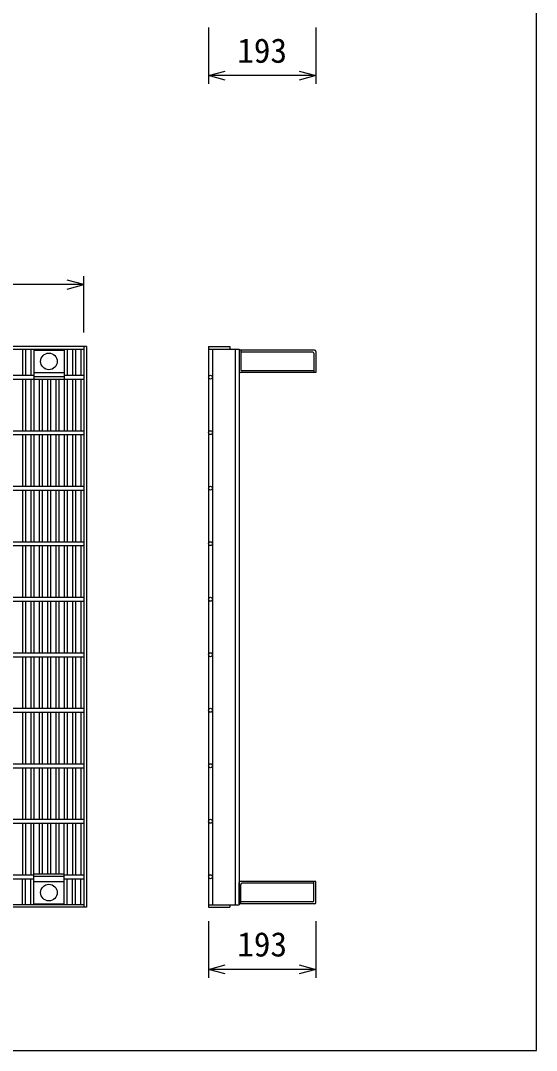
# Model space of a CAD drawing. Units: millimetres, scale not verified. Extents: x -16800 to 16800, y -5940 to 5940.
# Drawn here: x -3509 to -2580, y 758 to 2613 of the extents above; entities that cross this region are included whole.
import ezdxf
from ezdxf.enums import TextEntityAlignment as Align

# ---------------------------------------------------------------- set-up
doc = ezdxf.new("R2010")
doc.units = ezdxf.units.MM
doc.header["$LTSCALE"] = 20
for name, color, linetype, lineweight in [('0-0_DIM', 7, 'Continuous', 25), ('0-2_HATCH', 6, 'Continuous', 25), ('0-6_TXT', 7, 'Continuous', 25)]:
    doc.layers.add(name, color=color, linetype=linetype, lineweight=lineweight)
doc.styles.add('ＭＳ ゴシック', font='')
doc.styles.get('ＭＳ ゴシック').set_extended_font_data('MS Gothic')

msp = doc.modelspace()

# ---------------------------------------------------------------- linework, layer by layer
at = {"layer": '0-0_DIM'}
for p, q in [((-3170.13, 2600.75), (-3170.13, 2499.16)), ((-2977.13, 2600.75), (-2977.13, 2499.16)), ((-2977.13, 2514.16), (-3170.13, 2514.16)), ((-3395.13, 2051.2), (-3395.13, 2152.78)), ((-3395.13, 2137.78), (-4390.13, 2137.78)), ((-3170.13, 990.75), (-3170.13, 889.16)), ((-2977.13, 990.75), (-2977.13, 889.16)), ((-2977.13, 904.16), (-3170.13, 904.16))]:
    msp.add_line(p, q, dxfattribs=at)
for points in [[(-3140.13, 2506.12), (-3170.13, 2514.16), (-3140.13, 2522.2)], [(-3007.13, 2522.2), (-2977.13, 2514.16), (-3007.13, 2506.12)], [(-3425.13, 2129.74), (-3395.13, 2137.78), (-3425.13, 2145.82)], [(-3140.13, 896.12), (-3170.13, 904.16), (-3140.13, 912.2)], [(-3007.13, 912.2), (-2977.13, 904.16), (-3007.13, 896.12)]]:
    msp.add_lwpolyline(points, dxfattribs=at)
at = {"layer": '0-2_HATCH'}
for p, q in [((-3390.13, 2025.97), (-4395.13, 2025.97)), ((-3395.13, 2025.97), (-3395.13, 1015.97)), ((-3390.13, 2025.97), (-3390.13, 1015.97)), ((-3170.13, 2025.97), (-3170.13, 1015.97)), ((-3170.13, 2025.97), (-3132.13, 2025.97)), ((-3132.13, 2025.97), (-3132.13, 2021.47)), ((-4390.13, 2021.47), (-3395.13, 2021.47)), ((-3505.13, 2021.47), (-3505.13, 1974.47)), ((-3500.13, 2021.47), (-3500.13, 1974.47)), ((-3490.13, 2021.47), (-3490.13, 1974.47)), ((-3485.13, 2021.47), (-3485.13, 1874.47)), ((-3485.13, 2019.47), (-3430.13, 2019.47)), ((-3430.13, 2021.47), (-3430.13, 1874.47)), ((-3425.13, 2021.47), (-3425.13, 1974.47)), ((-3415.13, 2021.47), (-3415.13, 1974.47)), ((-3410.13, 2021.47), (-3410.13, 1974.47)), ((-3400.13, 2021.47), (-3400.13, 1974.47)), ((-3170.13, 2021.47), (-3115.13, 2021.47)), ((-3163.13, 2021.47), (-3163.13, 1020.47)), ((-3122.13, 2021.47), (-3122.13, 1020.47)), ((-3115.13, 2021.47), (-3115.13, 1020.47)), ((-2979.13, 2019.47), (-3115.13, 2019.47)), ((-3115.13, 2019.47), (-3115.13, 1981.47)), ((-3111.93, 2019.47), (-3111.93, 1984.67)), ((-2982.33, 2016.27), (-3111.93, 2016.27)), ((-2980.33, 2014.27), (-2980.33, 1979.47)), ((-2977.13, 2017.47), (-2977.13, 1979.47)), ((-4300.13, 1974.47), (-3485.13, 1974.47)), ((-4300.13, 1967.47), (-3485.13, 1967.47)), ((-3505.13, 1967.47), (-3505.13, 1874.47)), ((-3500.13, 1967.47), (-3500.13, 1874.47)), ((-3490.13, 1967.47), (-3490.13, 1874.47)), ((-3485.13, 1979.47), (-3430.13, 1979.47)), ((-3430.13, 1971.47), (-3485.13, 1971.47)), ((-3430.13, 1966.97), (-3485.13, 1966.97)), ((-3475.13, 1966.97), (-3475.13, 1874.47)), ((-3470.13, 1966.97), (-3470.13, 1874.47)), ((-3460.13, 1966.97), (-3460.13, 1874.47)), ((-3455.13, 1966.97), (-3455.13, 1874.47)), ((-3445.13, 1966.97), (-3445.13, 1874.47)), ((-3440.13, 1966.97), (-3440.13, 1874.47)), ((-3430.13, 1974.47), (-3395.13, 1974.47)), ((-3430.13, 1967.47), (-3395.13, 1967.47)), ((-3425.13, 1967.47), (-3425.13, 1874.47)), ((-3415.13, 1967.47), (-3415.13, 1874.47)), ((-3410.13, 1967.47), (-3410.13, 1874.47)), ((-3400.13, 1967.47), (-3400.13, 1874.47)), ((-2977.13, 1979.47), (-3113.13, 1979.47)), ((-2980.33, 1982.67), (-3109.93, 1982.67)), ((-4390.13, 1874.47), (-3395.13, 1874.47)), ((-4390.13, 1867.47), (-3395.13, 1867.47)), ((-3505.13, 1867.47), (-3505.13, 1774.47)), ((-3500.13, 1867.47), (-3500.13, 1774.47)), ((-3490.13, 1867.47), (-3490.13, 1774.47)), ((-3485.13, 1867.47), (-3485.13, 1774.47)), ((-3475.13, 1867.47), (-3475.13, 1774.47)), ((-3470.13, 1867.47), (-3470.13, 1774.47)), ((-3460.13, 1867.47), (-3460.13, 1774.47)), ((-3455.13, 1867.47), (-3455.13, 1774.47)), ((-3445.13, 1867.47), (-3445.13, 1774.47)), ((-3440.13, 1867.47), (-3440.13, 1774.47)), ((-3430.13, 1867.47), (-3430.13, 1774.47)), ((-3425.13, 1867.47), (-3425.13, 1774.47)), ((-3415.13, 1867.47), (-3415.13, 1774.47)), ((-3410.13, 1867.47), (-3410.13, 1774.47)), ((-3400.13, 1867.47), (-3400.13, 1774.47)), ((-4390.13, 1774.47), (-3395.13, 1774.47)), ((-4390.13, 1767.47), (-3395.13, 1767.47)), ((-3505.13, 1767.47), (-3505.13, 1674.47)), ((-3500.13, 1767.47), (-3500.13, 1674.47)), ((-3490.13, 1767.47), (-3490.13, 1674.47)), ((-3485.13, 1767.47), (-3485.13, 1674.47)), ((-3475.13, 1767.47), (-3475.13, 1674.47)), ((-3470.13, 1767.47), (-3470.13, 1674.47)), ((-3460.13, 1767.47), (-3460.13, 1674.47)), ((-3455.13, 1767.47), (-3455.13, 1674.47)), ((-3445.13, 1767.47), (-3445.13, 1674.47)), ((-3440.13, 1767.47), (-3440.13, 1674.47)), ((-3430.13, 1767.47), (-3430.13, 1674.47)), ((-3425.13, 1767.47), (-3425.13, 1674.47)), ((-3415.13, 1767.47), (-3415.13, 1674.47)), ((-3410.13, 1767.47), (-3410.13, 1674.47)), ((-3400.13, 1767.47), (-3400.13, 1674.47)), ((-4390.13, 1674.47), (-3395.13, 1674.47)), ((-4390.13, 1667.47), (-3395.13, 1667.47)), ((-3505.13, 1667.47), (-3505.13, 1574.47)), ((-3500.13, 1667.47), (-3500.13, 1574.47)), ((-3490.13, 1667.47), (-3490.13, 1574.47)), ((-3485.13, 1667.47), (-3485.13, 1574.47)), ((-3475.13, 1667.47), (-3475.13, 1574.47)), ((-3470.13, 1667.47), (-3470.13, 1574.47)), ((-3460.13, 1667.47), (-3460.13, 1574.47)), ((-3455.13, 1667.47), (-3455.13, 1574.47)), ((-3445.13, 1667.47), (-3445.13, 1574.47)), ((-3440.13, 1667.47), (-3440.13, 1574.47)), ((-3430.13, 1667.47), (-3430.13, 1574.47)), ((-3425.13, 1667.47), (-3425.13, 1574.47)), ((-3415.13, 1667.47), (-3415.13, 1574.47)), ((-3410.13, 1667.47), (-3410.13, 1574.47)), ((-3400.13, 1667.47), (-3400.13, 1574.47)), ((-4390.13, 1574.47), (-3395.13, 1574.47)), ((-4390.13, 1567.47), (-3395.13, 1567.47)), ((-3505.13, 1567.47), (-3505.13, 1474.47)), ((-3500.13, 1567.47), (-3500.13, 1474.47)), ((-3490.13, 1567.47), (-3490.13, 1474.47)), ((-3485.13, 1567.47), (-3485.13, 1474.47)), ((-3475.13, 1567.47), (-3475.13, 1474.47)), ((-3470.13, 1567.47), (-3470.13, 1474.47)), ((-3460.13, 1567.47), (-3460.13, 1474.47)), ((-3455.13, 1567.47), (-3455.13, 1474.47)), ((-3445.13, 1567.47), (-3445.13, 1474.47)), ((-3440.13, 1567.47), (-3440.13, 1474.47)), ((-3430.13, 1567.47), (-3430.13, 1474.47)), ((-3425.13, 1567.47), (-3425.13, 1474.47)), ((-3415.13, 1567.47), (-3415.13, 1474.47)), ((-3410.13, 1567.47), (-3410.13, 1474.47)), ((-3400.13, 1567.47), (-3400.13, 1474.47)), ((-4390.13, 1474.47), (-3395.13, 1474.47)), ((-4390.13, 1467.47), (-3395.13, 1467.47)), ((-3505.13, 1467.47), (-3505.13, 1374.47)), ((-3500.13, 1467.47), (-3500.13, 1374.47)), ((-3490.13, 1467.47), (-3490.13, 1374.47)), ((-3485.13, 1467.47), (-3485.13, 1374.47)), ((-3475.13, 1467.47), (-3475.13, 1374.47)), ((-3470.13, 1467.47), (-3470.13, 1374.47)), ((-3460.13, 1467.47), (-3460.13, 1374.47)), ((-3455.13, 1467.47), (-3455.13, 1374.47)), ((-3445.13, 1467.47), (-3445.13, 1374.47)), ((-3440.13, 1467.47), (-3440.13, 1374.47)), ((-3430.13, 1467.47), (-3430.13, 1374.47)), ((-3425.13, 1467.47), (-3425.13, 1374.47)), ((-3415.13, 1467.47), (-3415.13, 1374.47)), ((-3410.13, 1467.47), (-3410.13, 1374.47)), ((-3400.13, 1467.47), (-3400.13, 1374.47)), ((-4390.13, 1374.47), (-3395.13, 1374.47)), ((-4390.13, 1367.47), (-3395.13, 1367.47)), ((-3505.13, 1367.47), (-3505.13, 1274.47)), ((-3500.13, 1367.47), (-3500.13, 1274.47)), ((-3490.13, 1367.47), (-3490.13, 1274.47)), ((-3485.13, 1367.47), (-3485.13, 1274.47)), ((-3475.13, 1367.47), (-3475.13, 1274.47)), ((-3470.13, 1367.47), (-3470.13, 1274.47)), ((-3460.13, 1367.47), (-3460.13, 1274.47)), ((-3455.13, 1367.47), (-3455.13, 1274.47)), ((-3445.13, 1367.47), (-3445.13, 1274.47)), ((-3440.13, 1367.47), (-3440.13, 1274.47)), ((-3430.13, 1367.47), (-3430.13, 1274.47)), ((-3425.13, 1367.47), (-3425.13, 1274.47)), ((-3415.13, 1367.47), (-3415.13, 1274.47)), ((-3410.13, 1367.47), (-3410.13, 1274.47)), ((-3400.13, 1367.47), (-3400.13, 1274.47)), ((-4390.13, 1274.47), (-3395.13, 1274.47)), ((-4390.13, 1267.47), (-3395.13, 1267.47)), ((-3505.13, 1267.47), (-3505.13, 1174.47)), ((-3500.13, 1267.47), (-3500.13, 1174.47)), ((-3490.13, 1267.47), (-3490.13, 1174.47)), ((-3485.13, 1267.47), (-3485.13, 1174.47)), ((-3475.13, 1267.47), (-3475.13, 1174.47)), ((-3470.13, 1267.47), (-3470.13, 1174.47)), ((-3460.13, 1267.47), (-3460.13, 1174.47)), ((-3455.13, 1267.47), (-3455.13, 1174.47)), ((-3445.13, 1267.47), (-3445.13, 1174.47)), ((-3440.13, 1267.47), (-3440.13, 1174.47)), ((-3430.13, 1267.47), (-3430.13, 1174.47)), ((-3425.13, 1267.47), (-3425.13, 1174.47)), ((-3415.13, 1267.47), (-3415.13, 1174.47)), ((-3410.13, 1267.47), (-3410.13, 1174.47)), ((-3400.13, 1267.47), (-3400.13, 1174.47)), ((-4390.13, 1174.47), (-3395.13, 1174.47)), ((-4390.13, 1167.47), (-3395.13, 1167.47)), ((-3505.13, 1167.47), (-3505.13, 1074.47)), ((-3500.13, 1167.47), (-3500.13, 1074.47)), ((-3490.13, 1167.47), (-3490.13, 1074.47)), ((-3485.13, 1020.47), (-3485.13, 1167.47)), ((-3475.13, 1167.47), (-3475.13, 1075.97)), ((-3470.13, 1167.47), (-3470.13, 1075.97)), ((-3460.13, 1167.47), (-3460.13, 1075.97)), ((-3455.13, 1167.47), (-3455.13, 1075.97)), ((-3445.13, 1167.47), (-3445.13, 1075.97)), ((-3440.13, 1167.47), (-3440.13, 1075.97)), ((-3430.13, 1020.47), (-3430.13, 1167.47)), ((-3425.13, 1167.47), (-3425.13, 1074.47)), ((-3415.13, 1167.47), (-3415.13, 1074.47)), ((-3410.13, 1167.47), (-3410.13, 1074.47)), ((-3400.13, 1167.47), (-3400.13, 1074.47)), ((-4300.13, 1074.47), (-3485.13, 1074.47)), ((-4300.13, 1067.47), (-3485.13, 1067.47)), ((-3505.13, 1020.47), (-3505.13, 1067.47)), ((-3500.13, 1020.47), (-3500.13, 1067.47)), ((-3490.13, 1020.47), (-3490.13, 1067.47)), ((-3430.13, 1075.97), (-3485.13, 1075.97)), ((-3430.13, 1071.47), (-3485.13, 1071.47)), ((-3485.13, 1062.47), (-3430.13, 1062.47)), ((-3430.13, 1074.47), (-3395.13, 1074.47)), ((-3430.13, 1067.47), (-3395.13, 1067.47)), ((-3425.13, 1020.47), (-3425.13, 1067.47)), ((-3415.13, 1020.47), (-3415.13, 1067.47)), ((-3410.13, 1020.47), (-3410.13, 1067.47)), ((-3400.13, 1020.47), (-3400.13, 1067.47)), ((-3115.13, 1022.47), (-3115.13, 1060.47)), ((-2977.13, 1062.47), (-3113.13, 1062.47)), ((-2980.33, 1059.27), (-3109.93, 1059.27)), ((-2980.33, 1027.67), (-2980.33, 1062.47)), ((-2977.13, 1024.47), (-2977.13, 1062.47)), ((-3111.93, 1022.47), (-3111.93, 1057.27)), ((-3395.13, 1020.47), (-4390.13, 1020.47)), ((-3485.13, 1022.47), (-3430.13, 1022.47)), ((-3170.13, 1020.47), (-3115.13, 1020.47)), ((-3132.13, 1020.47), (-3132.13, 1015.97)), ((-2979.13, 1022.47), (-3115.13, 1022.47)), ((-2982.33, 1025.67), (-3111.93, 1025.67)), ((-3390.13, 1015.97), (-4395.13, 1015.97)), ((-3170.13, 1015.97), (-3132.13, 1015.97))]:
    msp.add_line(p, q, dxfattribs=at)
for centre, radius in [((-3457.63, 1999.47), 15), ((-3166.63, 1970.97), 3.5), ((-3166.63, 1870.97), 3.5), ((-3166.63, 1770.97), 3.5), ((-3166.63, 1670.97), 3.5), ((-3166.63, 1570.97), 3.5), ((-3166.63, 1470.97), 3.5), ((-3166.63, 1370.97), 3.5), ((-3166.63, 1270.97), 3.5), ((-3166.63, 1170.97), 3.5), ((-3457.63, 1042.47), 15), ((-3166.63, 1070.97), 3.5)]:
    msp.add_circle(centre, radius, dxfattribs=at)
for centre, start, end in [((-2982.33, 2014.27), 0, 90), ((-2979.13, 2017.47), 0, 90), ((-3113.13, 1981.47), 180, 270), ((-3109.93, 1984.67), 180, 270), ((-3113.13, 1060.47), 90, 180), ((-3109.93, 1057.27), 90, 180), ((-2982.33, 1027.67), 270, 0), ((-2979.13, 1024.47), 270, 0)]:
    msp.add_arc(centre, 2, start, end, dxfattribs=at)
at = {"layer": '0-6_TXT'}
msp.add_lwpolyline([(-5079.71, 758.19), (-2579.71, 758.19), (-2579.71, 4408.19), (-5079.71, 4408.19)], close=True, dxfattribs=at)

# ---------------------------------------------------------------- texts
at = {"layer": '0-0_DIM', "style": 'ＭＳ ゴシック'}
for p in [(-3118.63, 2524.16), (-3118.63, 914.16)]:
    msp.add_text('193', height=43.99, dxfattribs=at).set_placement(p, align=Align.BOTTOM_LEFT)

doc.saveas('drawing.dxf')
